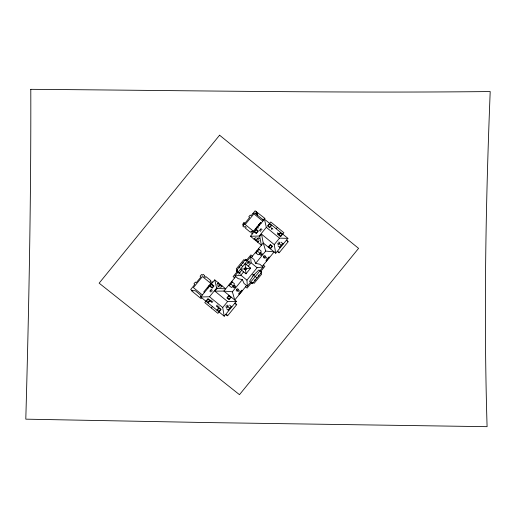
<?xml version="1.0" encoding="UTF-8"?>
<svg xmlns="http://www.w3.org/2000/svg" width="516" height="516" viewBox="0 0 516 516"><rect width="100%" height="100%" fill="white"/><g stroke="black" fill="none" stroke-linecap="round" stroke-linejoin="round"><path stroke-width="0.77" d="M226.434 314.528L226.776 315.166L227.472 314.999M261.367 272.435L261.212 271.835L261.373 272.287M277.976 251.556L278.311 252.195L279.014 252.027M245.519 268.842L245.442 268.455M245.377 268.72L245.377 268.597M243.436 225.066L243.997 222.641L244.848 223.338L243.481 225.111L242.585 224.37L243.997 222.641M261.051 272.822L261.302 272.3L260.812 271.842M235.173 287.386L235.522 286.212L234.419 285.316L232.993 287.057L234.096 287.954L235.173 287.386L233.709 286.187M236.522 289.289L236.173 290.463L237.276 291.366L238.702 289.618L237.599 288.721L236.522 289.289L237.986 290.489M261.857 254.788L262.199 253.614L261.102 252.717L259.677 254.459L260.774 255.362L261.857 254.788L260.387 253.588M263.65 256.142L263.308 257.316L264.405 258.213L265.83 256.471L264.734 255.575L263.65 256.142L265.121 257.342M246.306 260.361L245.874 259.554L245.152 260.316M287.676 241.656L287.077 240.824M228.646 285.206L231.445 287.496L233.419 286.083L234.477 283.794L231.678 281.504M255.394 252.53L258.194 254.82L260.167 253.408L261.225 251.118L258.426 248.828M236.051 304.756L236.147 304.176L235.541 303.795M258.761 275.744L258.787 275.034M246.422 264.676L248.441 261.554L245.655 259.271L236.27 270.739L239.056 273.016L241.778 270.358M256.13 211.618L264.998 218.474L250.441 236.264L261.38 245.216L259.703 236.438L259.213 236.038L250.441 236.264M191.913 290.489L191.604 290.869L201.027 298.583L201.698 297.771M255.439 213.579L256.678 212.063L255.123 210.786L251.04 215.778L250.202 215.088L248.783 216.817L249.621 217.5L242.707 225.956L244.274 227.24L245.003 226.35L246.138 227.279L245.41 228.162L250.421 232.265L251.144 231.374L252.33 232.348L251.608 233.238L252.389 233.877M256.162 214.127L257 213.108L256.297 212.534M210.754 283.387L203.73 291.972L204.394 292.52M251.737 231.258L251.737 231.865L253.427 231.252L260.457 222.667L261.122 223.215M208.451 286.883L209.335 285.806L208.999 285.535M255.755 229.091L255.188 229.11M255.955 228.846L256.839 227.769M258.516 225.718L258.8 225.376M214.746 279.872L200.737 296.984L224.208 316.192L236.373 301.331L223.847 291.076L214.908 291.166L217.113 288.476L225.685 288.825L214.746 279.872L216.623 288.07L217.113 288.476M216.965 284.548L218.365 282.832M254.059 239.224L255.459 237.508M205.878 301.189L207.98 298.616L210.173 300.409L208.064 302.982M212.792 282.258L212.012 281.613L211.283 282.504L210.096 281.53L210.825 280.639L205.813 276.544L205.084 277.427L203.955 276.505L204.678 275.615L203.111 274.331L202.388 275.221L201.537 274.525L200.124 276.247L200.969 276.944L196.196 282.781L195.358 282.097L193.945 283.819L194.784 284.51L190.701 289.495L192.262 290.772L192.642 290.302L193.345 290.876A3.709 3.709 0 0 1 195.235 290.721L200.537 295.055A3.786 3.786 0 0 1 200.737 296.984L209.515 296.758L216.623 288.07M259.213 236.038L266.327 227.35L264.444 219.152A3.786 3.786 0 0 1 262.515 219.332A7.553 7.553 0 0 0 264.444 219.152L287.915 238.36L275.75 253.227L263.218 242.965L261.548 234.187L259.703 236.438M205.916 301.221L204.775 302.621L217.887 313.36L221.138 309.387L218.952 307.594L216.843 310.168M217.726 287.27L220.177 284.316M257.594 238.592L258.393 237.618M255.949 240.772L257.768 238.547M259.367 238.211L258.464 239.308L256.723 237.882M220.667 287.58L222.067 285.864M257.761 242.256L259.161 240.54M271.809 225.182L269.707 227.75L267.514 225.956L270.765 221.983L283.884 232.722L280.633 236.696L278.44 234.903L280.549 232.329M211.16 299.977L210.264 301.073L212.005 302.499L212.908 301.402M211.134 301.789L211.934 300.809M271.261 229.491L272.061 228.511M237.25 271.539L233.097 276.621L234.638 277.885M246.635 260.077L250.879 254.891L252.427 256.155M234.909 275.976L250.653 256.742L253.949 259.445L255.659 263.334L259.812 264.244L263.108 266.94L247.364 286.174L244.068 283.478L242.359 279.588L238.205 278.679L234.909 275.976L240.888 275.209L243.623 271.868M235.683 276.615L223.847 291.076L232.374 291.792L242.359 279.588M251.427 257.381L263.218 242.965L265.708 251.06L255.659 263.334M229.278 285.722L232.31 282.02M238.708 274.183L240.134 272.442M249.518 260.98L248.093 262.721L249.189 263.624M256.026 253.046L259.058 249.344M211.302 307.968L212.45 306.569M276.208 228.775L277.35 227.375M244.274 268.862L245.455 267.43L246.79 268.52L245.61 269.958L244.274 268.862L244.887 268.778M244.623 269.152L244.558 268.514M245.165 267.778L245.803 267.714M245.261 269.675L246.442 268.236M248.267 266.192L251.066 262.767L250.653 256.742M217.275 304.975L216.372 306.078L218.12 307.504L219.016 306.407M217.242 306.788L218.049 305.814M277.376 234.49L278.176 233.516M244.906 268.804L240.417 269.249L245.997 273.815L250.647 268.133L245.068 263.573L245.513 268.062M268.23 247.067L270.332 244.494L272.525 246.287L270.416 248.86M229.007 295.3L226.898 297.874L229.091 299.667L231.194 297.093M224.208 316.192L222.699 307.549L227.601 301.557L236.373 301.331M275.75 253.227L274.235 244.578L279.504 238.14L287.915 238.36M247.364 286.174L246.945 280.162L257.123 267.72L263.108 266.94M238.598 291.817L239.521 290.689M265.895 258.471L266.817 257.342M252.866 276.041L254.291 274.299M240.179 292.888L241.049 291.824M240.172 293.036L241.295 291.656M268.101 258.903L268.591 258.31M246.59 285.541L234.754 300.002L232.374 291.792M262.334 266.308L274.131 251.898L265.708 251.06M228.156 310.084L231.187 306.381M279.633 247.19L282.665 243.488M251.337 282.897L247.1 288.083L245.552 286.812M260.722 271.435L264.882 266.353L263.334 265.089M260.619 222.802L258.703 224.815L259.367 225.357M258.219 275.944L258.651 275.847M243.242 262.579L242.759 263.36M252.969 213.418L254.878 213.121L263.586 220.203M250.647 268.133L246.151 268.584L246.5 268.868M252.305 231.258L253.427 231.252M239.753 267.03L239.134 267.359L239.192 267.933M237.218 270.12L236.599 270.455L236.76 271.139M254.588 280.388L255.207 280.059L255.149 279.485M237.16 271.132L236.702 270.39L237.534 270.139M286.47 240.127L288.289 241.617L279.091 252.859L277.273 251.369M271.19 227.801L272.932 229.227M277.298 232.8L279.046 234.225M262.805 221.151L253.911 213.869L245.197 224.512L256.284 233.593L258.393 231.02L256.2 229.227M266.327 227.35L279.504 238.14M281.039 242.159L283.297 244.004M278.84 241.965L279.936 242.862L278.511 244.603L277.408 243.707M262.044 229.575L260.948 228.678L259.516 230.42L260.619 231.316M278.247 242.933L279.221 243.733M279.588 243.997L281.813 245.816M256.994 226.898L258.4 228.053M260.232 229.549L261.212 230.349M278.014 245.861L280.265 247.706M261.548 234.187L274.235 244.578M254.575 238.592L258.277 241.623M269.642 257.381L269.017 256.878L265.946 260.632L266.566 261.141M268.565 257.432L269.184 257.935M256.878 250.718L260.167 253.408M266.404 260.064L267.03 260.574M251.066 262.767L257.123 267.72M248.802 261.851L249.783 262.65M260.793 273.345L261.709 274.093L254.136 283.349L253.221 282.6M244.758 260.374L243.842 259.625L236.264 268.881L237.179 269.629M242.391 263.263L242.881 263.663M252.601 274.37L257.007 277.976M240.972 264.998L242.726 266.43M245.9 269.61L245.552 269.326L245.997 273.815M255.091 279.311L255.581 279.711M239.534 266.753L240.024 267.153M239.418 273.312L240.398 274.112M240.888 275.209L246.945 280.162M242.346 290.734L241.72 290.224L238.644 293.985L239.269 294.494M241.269 290.779L241.888 291.288M230.13 283.394L233.419 286.083M239.108 293.417L239.734 293.926M217.849 283.465L221.551 286.496M217.649 285.58L219.397 287.006M234.928 303.098L236.747 304.588L227.55 315.831L225.731 314.334M209.664 286.083L212.237 288.186L214.03 285.993L202.433 276.582L193.403 287.618L202.388 294.971M214.908 291.166L227.601 301.557M212.347 290.295L211.244 289.399L209.819 291.14L210.915 292.043M229.562 305.053L231.819 306.897M207.297 287.618L207.961 288.167M210.534 290.269L211.999 291.469M227.182 305.072L228.285 305.975L226.853 307.717L225.756 306.814M227.582 306.452L230.336 308.71M226.105 305.646L227.569 306.846M226.537 308.755L228.788 310.6M209.515 296.758L222.699 307.549M251.782 282.968L252.511 283.245L252.782 282.516M252.666 282.516L252.401 283.394L251.653 283.058M257.136 214.766L257.213 214.991A3.709 3.709 0 0 1 257 213.108A7.553 7.553 0 0 0 257.213 214.991M245.235 260.328L245.603 259.69L246.235 260.283M30.792 89.326C31.089 199.292 28.87 309.239 25.8 419.16L208.606 422.585L487.091 426.674C483.685 314.954 485.73 203.201 490.2 91.551C337.051 93.183 183.928 90.435 30.792 89.326M253.575 275.17L249.531 281.42L252.324 283.703L261.702 272.235L258.916 269.958L253.575 275.17M219.584 135.205L99.136 283.161L239.476 394.675L358.588 248.364L219.584 135.205M211.521 284.497L210.276 286.019L212.179 287.573L213.418 286.058L211.521 284.497M256.259 229.833L254.704 231.736L256.226 232.98L257.781 231.078L256.259 229.833M208.038 299.222L206.484 301.125L208.006 302.37L209.56 300.467L208.038 299.222M269.681 223.996L268.127 225.898L269.649 227.143L271.203 225.24L269.681 223.996M270.397 245.106L268.836 247.003L270.358 248.248L271.913 246.345L270.397 245.106M219.01 308.207L217.455 310.103L218.977 311.348L220.532 309.445L219.01 308.207M229.065 295.913L227.511 297.809L229.033 299.054L230.588 297.151L229.065 295.913M280.607 232.942L279.053 234.838L280.569 236.083L282.129 234.18L280.607 232.942"/></g></svg>
